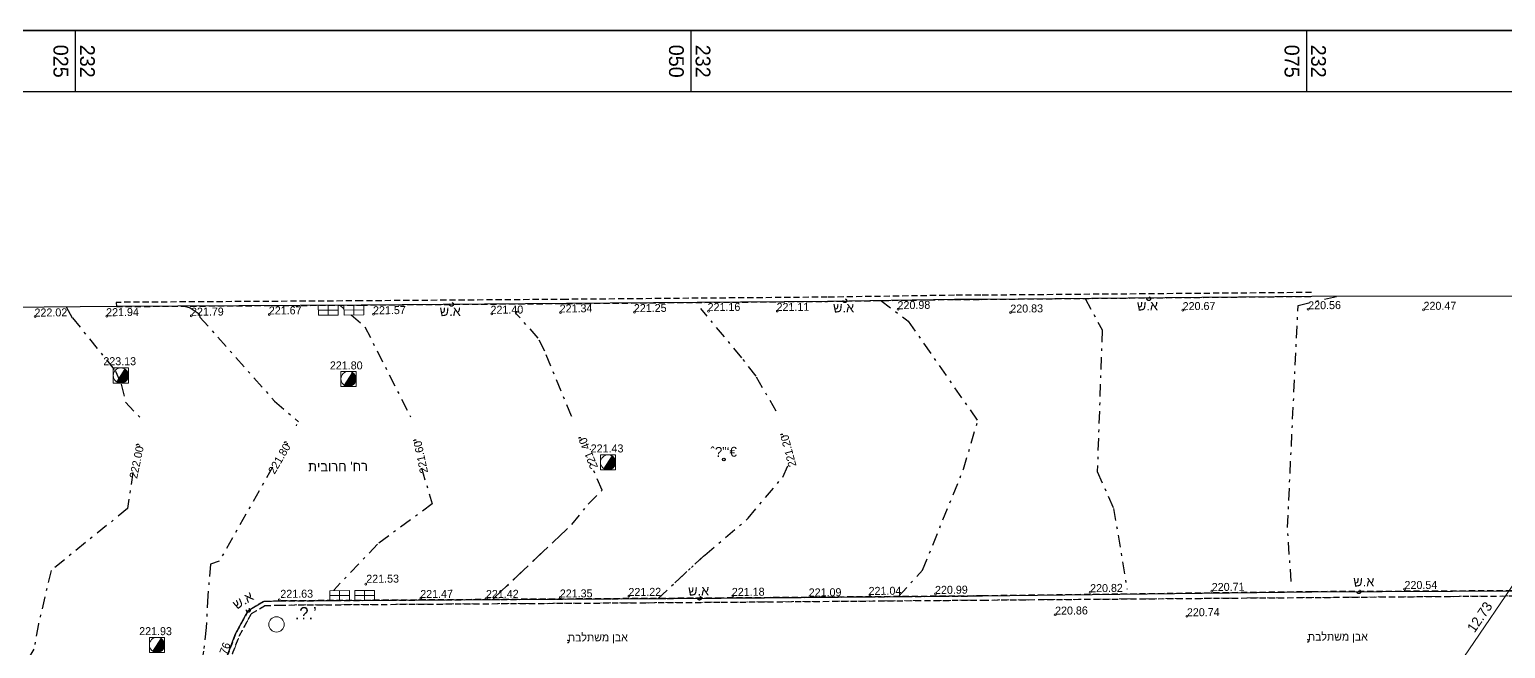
# Model space of a CAD drawing. Extents: x 231979 to 232154, y 632653 to 632930.
# Drawn here: x 232023.1 to 232083.1, y 632905.3 to 632930.4 of the extents above; entities that cross this region are included whole.
import ezdxf
from ezdxf.enums import TextEntityAlignment as Align

# ---------------------------------------------------------------- set-up
doc = ezdxf.new("R2010")
doc.units = 0
doc.header["$MEASUREMENT"] = 0
for name, pattern in [('DASHDOT', [1, 0.5, -0.25, 0, -0.25]), ('DIVIDE2', [0.625, 0.25, -0.125, 0, -0.125, 0, -0.125]), ('HIDDEN', [0.375, 0.25, -0.125])]:
    doc.linetypes.add(name, pattern=pattern)
for name, color, linetype in [('1201', 7, 'Continuous'), ('1202', 7, 'Continuous'), ('1506', 252, 'DASHDOT'), ('2421', 7, 'Continuous')]:
    doc.layers.add(name, color=color, linetype=linetype)
for name, color, linetype, lineweight in [('1502', 7, 'Continuous', 20), ('2401', 7, 'Continuous', 30), ('2402', 7, 'Continuous', 20), ('2404', 7, 'HIDDEN', 30), ('2407', 7, 'DIVIDE2', 20), ('4402', 1, 'Continuous', 20), ('4801T', 29, 'Continuous', 20), ('4804', 29, 'Continuous', 20), ('4903', 35, 'Continuous', 20)]:
    doc.layers.add(name, color=color, linetype=linetype, lineweight=lineweight)
doc.styles.add('GRID', font='txt')
doc.styles.add('hebtext', font='hebtxt.shx')
doc.styles.add('HEBTXT', font='hebtxt.shx')
doc.styles.add('MAVAT_HEBTXT', font='hebtxt.shx')

# ---------------------------------------------------------------- blocks, each defined once
blk = doc.blocks.new('*U1', base_point=(1.23, -0.05))
at = {"color": 0}
for points in [[(0.75, 0.98), (0.66, 1.04), (-0.48, -1.14), (-0.67, -1.04)], [(0.75, 0.98), (-0.48, -1.14), (-0.01, -1.23)], [(1.21, -0.2), (0.75, 0.98), (-0.01, -1.23)], [(1.14, 0.47), (1.04, 0.66), (0.75, 0.98), (0.91, 0.83)], [(1.21, -0.2), (1.23, -0.05), (0.75, 0.98), (1.14, 0.47)], [(1.23, -0.05), (1.23, 0.05), (1.14, 0.47), (1.2, 0.26)], [(-0.48, -1.14), (-0.27, -1.2), (-0.01, -1.23), (-0.06, -1.23)], [(-0.01, -1.23), (0.43, -1.15), (1.21, -0.2), (0.95, -0.78)], [(-0.01, -1.23), (0.01, -1.23), (0.43, -1.15), (0.23, -1.21)], [(0.43, -1.15), (0.63, -1.06), (0.95, -0.78), (0.8, -0.94)], [(0.95, -0.78), (1.07, -0.61), (1.21, -0.2), (1.16, -0.41)]]:
    blk.add_solid(points, dxfattribs=at)
blk = doc.blocks.new('4804')
at = {"layer": '4804'}
blk.add_lwpolyline([(1.23, -1.23), (1.23, 1.23), (-1.24, 1.23), (-1.24, -1.23)], close=True, dxfattribs=at)
blk.add_lwpolyline([(1.23, -0.05), (1.23, 0.05, 0.244643), (0.66, 1.04), (-0.67, -1.04, 0.141736), (-0.01, -1.23), (0.01, -1.23, 0.399207)], format="xyb", close=True, dxfattribs=at)
blk.add_lwpolyline([(0.66, 1.04), (-0.67, -1.04)], dxfattribs=at)
blk.add_circle((0, 0), 1.23, dxfattribs=at)
blk.add_blockref('*U1', (1.23, -0.05), dxfattribs=at)
at = {"style": 'hebtext', "flags": 1}
for tag, p in [('NAME', (3.6, 29.23)), ('COVER', (3.6, 18.7)), ('MATERIAL', (3.6, 8.17)), ('TL', (2.95, -2.37)), ('MANH_TYPE', (3.6, -2.37)), ('IL', (3.6, -12.9))]:
    blk.add_attdef(tag, p, '', height=1.3, dxfattribs=at)
at = {"style": 'hebtext'}
blk.add_attdef('NUMBER', (-0.02, 2.23), '', height=1.3, dxfattribs=at)
blk = doc.blocks.new('4402')
at = {"layer": '4402'}
blk.add_circle((0, 0), 1.25, dxfattribs=at)
at = {"style": 'hebtext'}
for tag, p in [('NUMBER', (1.93, -0.59)), ('NAME', (1.93, -3.02))]:
    blk.add_attdef(tag, p, '', height=1.3, dxfattribs=at)
blk = doc.blocks.new('4903')
at = {"layer": '4903'}
blk.add_lwpolyline([(2, 1), (-2, 1), (-2, -1), (2, -1)], close=True, dxfattribs=at)
for points in [[(-2, 0), (2, 0)], [(0, 1), (0, -1)]]:
    blk.add_lwpolyline(points, dxfattribs=at)
at = {"style": 'hebtext', "flags": 1}
for tag, p in [('TL', (3.09, 26.54)), ('PIT_THIC', (3.09, 16.99)), ('DEPTH', (3.09, 7.43)), ('STRESS', (3.09, -2.12)), ('PIT_TYPE', (3.29, -2.12)), ('WIDTH', (3.09, -11.67))]:
    blk.add_attdef(tag, p, '', height=1.3, dxfattribs=at)
at = {"style": 'hebtext'}
blk.add_attdef('NUMBER', (-0.27, 1.85), '', height=1.3, dxfattribs=at)
blk = doc.blocks.new('2404')
at = {"color": 2}
blk.add_circle((0, 0), 0.075, dxfattribs=at)
at = {"style": 'hebtext'}
blk.add_attdef('COVER_TYPE', (-1.984, 0.57), '', height=0.39, dxfattribs=at)
blk = doc.blocks.new('2401')
at = {"color": 2}
blk.add_circle((0, 0), 0.25, dxfattribs=at)
at = {"style": 'hebtext'}
blk.add_attdef('COVER_TYPE', (-10, 1), '', height=1.3, dxfattribs=at)
blk = doc.blocks.new('2402')
at = {"style": 'HEBTXT'}
blk.add_attdef('STREET-NAME', text='', height=3, dxfattribs=at).set_placement((0, 1), align=Align.CENTER)
at = {"layer": '2421', "style": 'HEBTXT'}
blk.add_attdef('STREET-CODE', text='', height=2, dxfattribs=at).set_placement((0, -3), align=Align.CENTER)
blk = doc.blocks.new('2407')
at = {"color": 2}
blk.add_circle((0, 0), 0.25, dxfattribs=at)
at = {"style": 'hebtext'}
blk.add_attdef('COVER_TYPE', (-10, 1), '', height=1.3, dxfattribs=at)
blk = doc.blocks.new('1502')
blk.add_circle((0, 0), 0.15)
at = {"style": 'hebtext'}
for tag, p in [('METER', (-10.33, 0)), ('CENTIMETER', (1, 0))]:
    blk.add_attdef(tag, p, '', height=1.3, dxfattribs=at)
at = {"style": 'hebtext', "flags": 1}
blk.add_attdef('HEIGHT', (1, 0), '', height=1.3, dxfattribs=at)
blk = doc.blocks.new('1506')
at = {"color": 2}
blk.add_circle((0, 0), 0.25, dxfattribs=at)
at = {"color": 2, "style": 'hebtext'}
blk.add_attdef('HEIGHT', (-5.33, -1), '', height=1.3, dxfattribs=at)

msp = doc.modelspace()

# ---------------------------------------------------------------- linework, layer by layer
at = {"layer": '1201'}
for p, q in [((232025, 632927.888), (232025, 632930.388)), ((232050, 632927.888), (232050, 632930.388)), ((232075, 632927.888), (232075, 632930.388))]:
    msp.add_line(p, q, dxfattribs=at)
msp.add_lwpolyline([(231981.511, 632655.388), (232143.369, 632655.388), (232143.369, 632927.888), (231981.511, 632927.888)], close=True, dxfattribs=at)
msp.add_lwpolyline([(231981.511, 632655.388), (232143.369, 632655.388), (232143.369, 632927.888), (231981.511, 632927.888), (231981.511, 632655.388)], dxfattribs=at)
at = {"layer": '1202', "const_width": 0.075}
msp.add_lwpolyline([(231979.011, 632652.888), (232145.869, 632652.888), (232145.869, 632930.388), (231979.011, 632930.388), (231979.011, 632652.888)], dxfattribs=at)
at = {"layer": '1506'}
for points, elevation in [([(232065.998, 632919.505), (232066.694, 632918.223), (232066.493, 632912.474), (232067.158, 632910.98), (232067.704, 632907.694)], 220.8), ([(232074.37, 632908.013), (232074.217, 632910.201), (232074.652, 632919.223), (232076.248, 632919.597)], 220.6), ([(232024.616, 632919.157), (232024.867, 632918.72), (232026.622, 632916.555), (232026.851, 632916.019), (232027.021, 632915.297), (232027.757, 632914.516)], 222), ([(232029.427, 632919.192), (232029.657, 632919.124), (232030.021, 632918.876), (232030.05, 632918.75), (232033.08, 632915.331), (232034.051, 632914.496)], 221.8), ([(232035.733, 632919.231), (232035.9, 632919.086)], 221.6), ([(232045.132, 632914.751), (232045.143, 632914.722), (232044.054, 632917.368), (232043.792, 632917.895), (232042.921, 632918.856), (232042.91, 632918.871), (232042.871, 632918.935), (232043.016, 632918.985)], 221.4), ([(232045.132, 632914.751), (232045.143, 632914.722), (232044.054, 632917.368), (232043.792, 632917.895), (232042.921, 632918.856), (232042.91, 632918.871), (232042.871, 632918.935), (232043.016, 632918.985)], 221.4), ([(232053.451, 632914.922), (232052.633, 632916.348), (232052.055, 632917.099), (232050.39, 632919.099)], 221.2), ([(232053.451, 632914.922), (232052.633, 632916.348), (232052.055, 632917.099), (232050.39, 632919.099)], 221.2), ([(232057.699, 632919.418), (232058.743, 632918.642), (232058.814, 632918.586), (232061.638, 632914.529)], 221), ([(232057.699, 632919.418), (232058.743, 632918.642), (232058.814, 632918.586), (232061.638, 632914.529)], 221), ([(232057.699, 632919.418), (232058.743, 632918.642), (232058.814, 632918.586), (232061.638, 632914.529)], 221), ([(232057.699, 632919.418), (232058.743, 632918.642), (232058.814, 632918.586), (232061.638, 632914.529)], 221), ([(232057.699, 632919.418), (232058.743, 632918.642), (232058.814, 632918.586), (232061.638, 632914.529)], 221), ([(232036.193, 632918.834), (232036.744, 632918.358), (232038.601, 632914.696)], 221.6), ([(232033.969, 632914.328), (232033.985, 632914.379)], 221.8), ([(232033.969, 632914.328), (232033.985, 632914.379)], 221.8), ([(232033.969, 632914.328), (232033.985, 632914.379)], 221.8), ([(232033.969, 632914.328), (232033.985, 632914.379)], 221.8), ([(232033.969, 632914.328), (232033.985, 632914.379)], 221.8), ([(232058.417, 632907.397), (232059.397, 632908.47), (232061.061, 632912.571), (232061.638, 632914.529)], 221), ([(232027.321, 632912.442), (232027.112, 632910.973), (232024.001, 632908.453), (232023.492, 632906.286), (232023.306, 632905.256), (232021.9, 632903.021), (232022.298, 632901.862), (232022.953, 632900.547)], 222), ([(232033.003, 632912.653), (232030.831, 632908.835), (232030.474, 632908.717), (232030.376, 632907.443), (232030.306, 632906.135), (232030.196, 632905.184), (232030.015, 632904.033), (232029.986, 632903.871), (232030.435, 632903.033)], 221.8), ([(232039.042, 632912.622), (232039.485, 632911.165), (232037.267, 632909.527), (232035.494, 632907.676), (232035.49, 632907.637)], 221.6), ([(232041.96, 632907.308), (232045.15, 632910.318), (232045.822, 632911.149), (232046.382, 632911.724), (232045.905, 632912.815), (232045.918, 632912.782)], 221.4), ([(232042.219, 632907.553), (232045.15, 632910.318), (232045.822, 632911.149), (232046.382, 632911.724), (232045.905, 632912.815), (232045.918, 632912.782)], 221.4), ([(232048.654, 632907.321), (232050.552, 632909.081), (232052.311, 632910.575), (232053.718, 632912.252), (232053.994, 632912.873)], 221.2), ([(232049.342, 632907.959), (232050.552, 632909.081), (232052.311, 632910.575), (232053.718, 632912.252), (232053.994, 632912.873)], 221.2), ([(232035.443, 632907.237), (232035.443, 632907.236)], 221.6)]:
    msp.add_lwpolyline(points, dxfattribs=dict(at, elevation=elevation))
at = {"layer": '2401'}
for points in [[(232092.95, 632919.592), (232075.203, 632919.587), (232061.788, 632919.467), (232060.697, 632919.462), (232055.532, 632919.386), (232044.934, 632919.297), (232036.6, 632919.236), (232026.654, 632919.175), (232004.582, 632918.976)], [(232027.833, 632813.692), (232027.825, 632821.227), (232027.818, 632827.924), (232027.815, 632831.188), (232027.807, 632838.572), (232027.801, 632844.468), (232027.792, 632853.282), (232027.782, 632865.402), (232027.798, 632878.106), (232027.813, 632894.514), (232028.426, 632897.052), (232029.957, 632901.694), (232030.687, 632903.738), (232031.498, 632905.882), (232032.013, 632906.825), (232032.635, 632907.199), (232033.281, 632907.222), (232051.222, 632907.338), (232061.836, 632907.425), (232075.206, 632907.594), (232092.335, 632907.674)]]:
    msp.add_lwpolyline(points, dxfattribs=at)
at = {"layer": '2404'}
for points in [[(232075.196, 632919.745), (232061.763, 632919.635), (232060.695, 632919.632), (232055.53, 632919.556), (232044.932, 632919.467), (232036.598, 632919.406), (232026.653, 632919.345), (232026.654, 632919.175), (232036.6, 632919.236), (232044.934, 632919.297), (232055.532, 632919.386), (232060.697, 632919.462), (232061.788, 632919.467), (232075.203, 632919.587)], [(232031.498, 632905.882), (232030.687, 632903.738), (232029.957, 632901.694), (232028.426, 632897.052), (232027.813, 632894.514), (232027.798, 632878.106), (232027.782, 632865.402), (232027.952, 632865.402), (232027.968, 632878.106), (232027.983, 632894.494), (232028.59, 632897.005), (232030.118, 632901.639), (232030.847, 632903.68), (232031.653, 632905.811), (232032.14, 632906.703), (232032.685, 632907.03), (232033.285, 632907.052), (232051.223, 632907.168), (232061.837, 632907.255), (232092.377, 632907.495)], [(232092.335, 632907.674), (232075.206, 632907.594), (232061.836, 632907.425), (232051.222, 632907.338), (232033.281, 632907.222), (232032.635, 632907.199), (232032.013, 632906.825), (232031.498, 632905.882), (232030.687, 632903.738), (232029.957, 632901.694), (232028.426, 632897.052), (232027.813, 632894.514)]]:
    msp.add_lwpolyline(points, dxfattribs=at)
msp.add_lwpolyline([(232033.281, 632907.222), (232051.222, 632907.338), (232061.836, 632907.425), (232051.222, 632907.338)], close=True, dxfattribs=at)
at = {"layer": '2407'}
msp.add_lwpolyline([(232031.156, 632904.496), (232031.653, 632905.811), (232032.14, 632906.703), (232032.685, 632907.03), (232033.285, 632907.052), (232051.223, 632907.168), (232061.837, 632907.255), (232092.377, 632907.495), (232092.397, 632904.993), (232070.81, 632904.859), (232070.835, 632903.593), (232064.169, 632903.525), (232064.207, 632904.806), (232061.857, 632904.782), (232045.895, 632904.605), (232039.036, 632904.53)], close=True, dxfattribs=at)
at = {"layer": '4804'}
msp.add_line((232086.566, 632912.574), (232079.41, 632902.04), dxfattribs=at)

# ---------------------------------------------------------------- block references
at = {"layer": '1502'}
ref = msp.add_blockref('1502', (232023.355, 632918.767, 222.02), dxfattribs=dict(at, xscale=0.25, yscale=0.25, zscale=0.25))
ref.add_attrib('HEIGHT', '222.02', (232023.332, 632918.767, 222.02), dxfattribs={"layer": '0', "height": 0.325, "rotation": 0.5174, "style": 'hebtext'})
ref = msp.add_blockref('1502', (232026.268, 632918.782, 221.942), dxfattribs=dict(at, xscale=0.25, yscale=0.25, zscale=0.25))
ref.add_attrib('HEIGHT', '221.94', (232026.241, 632918.781, 221.942), dxfattribs={"layer": '0', "height": 0.325, "rotation": 0.5174, "style": 'hebtext'})
ref = msp.add_blockref('1502', (232029.698, 632918.801, 221.793), dxfattribs=dict(at, xscale=0.25, yscale=0.25, zscale=0.25))
ref.add_attrib('HEIGHT', '221.79', (232029.687, 632918.801, 221.793), dxfattribs={"layer": '0', "height": 0.325, "rotation": 0.34889, "style": 'hebtext'})
ref = msp.add_blockref('1502', (232032.867, 632918.852, 221.667), dxfattribs=dict(at, xscale=0.25, yscale=0.25, zscale=0.25))
ref.add_attrib('HEIGHT', '221.67', (232032.848, 632918.852, 221.667), dxfattribs={"layer": '0', "height": 0.325, "rotation": 0.34889, "style": 'hebtext'})
ref = msp.add_blockref('1502', (232037.099, 632918.861, 221.571), dxfattribs=dict(at, xscale=0.25, yscale=0.25, zscale=0.25))
ref.add_attrib('HEIGHT', '221.57', (232037.08, 632918.861, 221.571), dxfattribs={"layer": '0', "height": 0.325, "rotation": 0.42167, "style": 'hebtext'})
ref = msp.add_blockref('1502', (232041.898, 632918.882, 221.399), dxfattribs=dict(at, xscale=0.25, yscale=0.25, zscale=0.25))
ref.add_attrib('HEIGHT', '221.40', (232041.852, 632918.881, 221.399), dxfattribs={"layer": '0', "height": 0.325, "rotation": 0.42167, "style": 'hebtext'})
ref = msp.add_blockref('1502', (232044.687, 632918.934, 221.339), dxfattribs=dict(at, xscale=0.25, yscale=0.25, zscale=0.25))
ref.add_attrib('HEIGHT', '221.34', (232044.66, 632918.933, 221.339), dxfattribs={"layer": '0', "height": 0.325, "rotation": 0.48229, "style": 'hebtext'})
ref = msp.add_blockref('1502', (232047.694, 632918.948, 221.251), dxfattribs=dict(at, xscale=0.25, yscale=0.25, zscale=0.25))
ref.add_attrib('HEIGHT', '221.25', (232047.675, 632918.948, 221.251), dxfattribs={"layer": '0', "height": 0.325, "rotation": 0.48229, "style": 'hebtext'})
ref = msp.add_blockref('1502', (232050.704, 632918.99, 221.158), dxfattribs=dict(at, xscale=0.25, yscale=0.25, zscale=0.25))
ref.add_attrib('HEIGHT', '221.16', (232050.669, 632918.989, 221.158), dxfattribs={"layer": '0', "height": 0.325, "rotation": 0.48229, "style": 'hebtext'})
ref = msp.add_blockref('1502', (232053.497, 632918.992, 221.112), dxfattribs=dict(at, xscale=0.25, yscale=0.25, zscale=0.25))
ref.add_attrib('HEIGHT', '221.11', (232053.47, 632918.992, 221.112), dxfattribs={"layer": '0', "height": 0.325, "rotation": 0.48229, "style": 'hebtext'})
ref = msp.add_blockref('1502', (232058.407, 632919.065, 220.976), dxfattribs=dict(at, xscale=0.25, yscale=0.25, zscale=0.25))
ref.add_attrib('HEIGHT', '220.98', (232058.384, 632919.065, 220.976), dxfattribs={"layer": '0', "height": 0.325, "rotation": 0.84114, "style": 'hebtext'})
ref = msp.add_blockref('1502', (232062.963, 632918.928, 220.828), dxfattribs=dict(at, xscale=0.25, yscale=0.25, zscale=0.25))
ref.add_attrib('HEIGHT', '220.83', (232062.963, 632918.928, 220.828), dxfattribs={"layer": '0', "height": 0.325, "rotation": 0.51556, "style": 'hebtext'})
ref = msp.add_blockref('1502', (232069.963, 632919.027, 220.671), dxfattribs=dict(at, xscale=0.25, yscale=0.25, zscale=0.25))
ref.add_attrib('HEIGHT', '220.67', (232069.963, 632919.027, 220.671), dxfattribs={"layer": '0', "height": 0.325, "rotation": 0.51556, "style": 'hebtext'})
ref = msp.add_blockref('1502', (232075.062, 632919.062, 220.559), dxfattribs=dict(at, xscale=0.25, yscale=0.25, zscale=0.25))
ref.add_attrib('HEIGHT', '220.56', (232075.062, 632919.062, 220.559), dxfattribs={"layer": '0', "height": 0.325, "rotation": 0.51556, "style": 'hebtext'})
ref = msp.add_blockref('1502', (232079.744, 632919.043, 220.472), dxfattribs=dict(at, xscale=0.25, yscale=0.25, zscale=0.25))
ref.add_attrib('HEIGHT', '220.47', (232079.744, 632919.043, 220.472), dxfattribs={"layer": '0', "height": 0.325, "rotation": 0.01444, "style": 'hebtext'})
ref = msp.add_blockref('1502', (232036.781, 632907.899, 221.526), dxfattribs=dict(at, xscale=0.25, yscale=0.25, zscale=0.25))
ref.add_attrib('HEIGHT', '221.53', (232036.805, 632907.956, 221.526), dxfattribs={"layer": '0', "height": 0.325, "rotation": 0.36818, "style": 'hebtext'})
ref = msp.add_blockref('1502', (232033.271, 632907.265, 221.634), dxfattribs=dict(at, xscale=0.25, yscale=0.25, zscale=0.25))
ref.add_attrib('HEIGHT', '221.63', (232033.315, 632907.345, 221.634), dxfattribs={"layer": '0', "height": 0.325, "rotation": 0.36818, "style": 'hebtext'})
ref = msp.add_blockref('1502', (232039.017, 632907.338, 221.468), dxfattribs=dict(at, xscale=0.25, yscale=0.25, zscale=0.25))
ref.add_attrib('HEIGHT', '221.47', (232038.998, 632907.338, 221.468), dxfattribs={"layer": '0', "height": 0.325, "rotation": 0.36818, "style": 'hebtext'})
ref = msp.add_blockref('1502', (232041.685, 632907.338, 221.418), dxfattribs=dict(at, xscale=0.25, yscale=0.25, zscale=0.25))
ref.add_attrib('HEIGHT', '221.42', (232041.666, 632907.338, 221.418), dxfattribs={"layer": '0', "height": 0.325, "rotation": 0.36818, "style": 'hebtext'})
ref = msp.add_blockref('1502', (232044.684, 632907.359, 221.349), dxfattribs=dict(at, xscale=0.25, yscale=0.25, zscale=0.25))
ref.add_attrib('HEIGHT', '221.35', (232044.665, 632907.359, 221.349), dxfattribs={"layer": '0', "height": 0.325, "rotation": 0.36818, "style": 'hebtext'})
ref = msp.add_blockref('1502', (232047.472, 632907.419, 221.221), dxfattribs=dict(at, xscale=0.25, yscale=0.25, zscale=0.25))
ref.add_attrib('HEIGHT', '221.22', (232047.453, 632907.419, 221.221), dxfattribs={"layer": '0', "height": 0.325, "rotation": 0.36818, "style": 'hebtext'})
ref = msp.add_blockref('1502', (232051.695, 632907.423, 221.175), dxfattribs=dict(at, xscale=0.25, yscale=0.25, zscale=0.25))
ref.add_attrib('HEIGHT', '221.18', (232051.653, 632907.423, 221.175), dxfattribs={"layer": '0', "height": 0.325, "rotation": 0.36818, "style": 'hebtext'})
ref = msp.add_blockref('1502', (232054.813, 632907.402, 221.085), dxfattribs=dict(at, xscale=0.25, yscale=0.25, zscale=0.25))
ref.add_attrib('HEIGHT', '221.09', (232054.775, 632907.401, 221.085), dxfattribs={"layer": '0', "height": 0.325, "rotation": 0.46937, "style": 'hebtext'})
ref = msp.add_blockref('1502', (232057.261, 632907.463, 221.042), dxfattribs=dict(at, xscale=0.25, yscale=0.25, zscale=0.25))
ref.add_attrib('HEIGHT', '221.04', (232057.208, 632907.463, 221.042), dxfattribs={"layer": '0', "height": 0.325, "rotation": 0.46937, "style": 'hebtext'})
ref = msp.add_blockref('1502', (232059.92, 632907.505, 220.987), dxfattribs=dict(at, xscale=0.25, yscale=0.25, zscale=0.25))
ref.add_attrib('HEIGHT', '220.99', (232059.905, 632907.505, 220.987), dxfattribs={"layer": '0', "height": 0.325, "rotation": 0.46937, "style": 'hebtext'})
ref = msp.add_blockref('1502', (232066.205, 632907.573, 220.821), dxfattribs=dict(at, xscale=0.25, yscale=0.25, zscale=0.25))
ref.add_attrib('HEIGHT', '220.82', (232066.205, 632907.573, 220.821), dxfattribs={"layer": '0', "height": 0.325, "rotation": 0.72369, "style": 'hebtext'})
ref = msp.add_blockref('1502', (232071.145, 632907.619, 220.711), dxfattribs=dict(at, xscale=0.25, yscale=0.25, zscale=0.25))
ref.add_attrib('HEIGHT', '220.71', (232071.145, 632907.619, 220.711), dxfattribs={"layer": '0', "height": 0.325, "rotation": 0.72369, "style": 'hebtext'})
ref = msp.add_blockref('1502', (232078.972, 632907.702, 220.541), dxfattribs=dict(at, xscale=0.25, yscale=0.25, zscale=0.25))
ref.add_attrib('HEIGHT', '220.54', (232078.972, 632907.702, 220.541), dxfattribs={"layer": '0', "height": 0.325, "rotation": 0.26749, "style": 'hebtext'})
ref = msp.add_blockref('1502', (232064.781, 632906.662, 220.86), dxfattribs=dict(at, xscale=0.25, yscale=0.25, zscale=0.25))
ref.add_attrib('HEIGHT', '220.86', (232064.781, 632906.662, 220.86), dxfattribs={"layer": '0', "height": 0.325, "rotation": 0.44992, "style": 'hebtext'})
ref = msp.add_blockref('1502', (232070.135, 632906.595, 220.738), dxfattribs=dict(at, xscale=0.25, yscale=0.25, zscale=0.25))
ref.add_attrib('HEIGHT', '220.74', (232070.135, 632906.595, 220.738), dxfattribs={"layer": '0', "height": 0.325, "rotation": 0.44992, "style": 'hebtext'})
ref = msp.add_blockref('1502', (232030.837, 632904.231, 221.765), dxfattribs=dict(at, xscale=0.25, yscale=0.25, zscale=0.25))
ref.add_attrib('HEIGHT', '221.76', (232030.833, 632904.22, 221.765), dxfattribs={"layer": '0', "height": 0.325, "rotation": 69.28527, "style": 'hebtext'})
at = {"layer": '1506', "xscale": 0.25, "yscale": 0.25, "zscale": 0.25}
for p, rotation, values in [((232045.491, 632913.798, 221.4), 112, {'HEIGHT': '221.40'}), ((232053.692, 632913.933, 221.2), 105, {'HEIGHT': '221.20'}), ((232027.528, 632913.524, 222), 78, {'HEIGHT': '222.00'}), ((232033.531, 632913.621, 221.8), 59.99999999999999, {'HEIGHT': '221.80'}), ((232033.531, 632913.621, 221.8), 59.99999999999999, {'HEIGHT': '221.80'}), ((232038.793, 632913.696, 221.6), 102, {'HEIGHT': '221.60'}), ((232038.793, 632913.696, 221.6), 102, {'HEIGHT': '221.60'})]:
    msp.add_blockref('1506', p, dxfattribs=dict(at, rotation=rotation)).add_auto_attribs(values)
at = {"layer": '2401', "lineweight": 0}
ref = msp.add_blockref('2401', (232051.326, 632912.964), dxfattribs=dict(at, xscale=0.2000000000015927, yscale=0.2000000000015927, zscale=0.2000000000015927, rotation=48.60436385622909))
ref.add_attrib('NAME', 'ˆ\x8c”‘€', dxfattribs={"layer": '0', "height": 0.4, "rotation": 0.50521, "style": 'MAVAT_HEBTXT'}).set_placement((232051.323, 632913.282), align=Align.MIDDLE)
at = {"layer": '2402'}
ref = msp.add_blockref('2402', (232035.227, 632913.313), dxfattribs=dict(at, rotation=0.3488890026857449))
ref.add_attrib('STREET-NAME', " תיבורח 'חר", (232034.299, 632912.477), dxfattribs={"height": 0.39, "rotation": 0.34889, "style": 'hebtext'})
at = {"layer": '2404'}
ref = msp.add_blockref('2404', (232056.242, 632919.412, 502.174), dxfattribs=dict(at, rotation=0.841137751720998))
ref.add_attrib('COVER_TYPE', 'ש.א', (232055.768, 632918.932, 502.174), dxfattribs={"layer": '0', "height": 0.39, "rotation": 0.84114, "style": 'hebtext'})
ref = msp.add_blockref('2404', (232068.584, 632919.492, 502.174), dxfattribs=dict(at, rotation=0.841137751720998))
ref.add_attrib('COVER_TYPE', 'ש.א', (232068.109, 632919.011, 502.174), dxfattribs={"layer": '0', "height": 0.39, "rotation": 0.84114, "style": 'hebtext'})
ref = msp.add_blockref('2404', (232040.266, 632919.265, 502.174), dxfattribs=dict(at, rotation=0.841137751720998))
ref.add_attrib('COVER_TYPE', 'ש.א', (232039.791, 632918.785, 502.174), dxfattribs={"layer": '0', "height": 0.39, "rotation": 0.84114, "style": 'hebtext'})
ref = msp.add_blockref('2404', (232077.117, 632907.591, 502.174), dxfattribs=dict(at, rotation=0.2674867517210103))
ref.add_attrib('COVER_TYPE', 'ש.א', (232076.895, 632907.806, 502.174), dxfattribs={"layer": '0', "height": 0.39, "rotation": 0.26749, "style": 'hebtext'})
ref = msp.add_blockref('2404', (232032.016, 632906.842, 502.174), dxfattribs=dict(at, rotation=31.00651875172105))
ref.add_attrib('COVER_TYPE', 'ש.א', (232031.534, 632906.857, 502.174), dxfattribs={"layer": '0', "height": 0.39, "rotation": 31.00652, "style": 'hebtext'})
ref = msp.add_blockref('2404', (232050.336, 632907.332), dxfattribs=dict(at, rotation=0.3681827517210767))
ref.add_attrib('COVER_TYPE', 'ש.א', (232049.879, 632907.436), dxfattribs={"layer": '0', "height": 0.39, "rotation": 0.36818, "style": 'hebtext'})
at = {"layer": '2407'}
ref = msp.add_blockref('2407', (232044.992, 632905.572), dxfattribs=dict(at, xscale=0.2000000000014797, yscale=0.2000000000014797, zscale=0.2000000000014797, rotation=312.8264145964731))
ref.add_attrib('NAME', 'תבלתשמ ןבא', (232044.992, 632905.572), dxfattribs={"layer": '0', "height": 0.32, "rotation": 0.29487, "style": 'MAVAT_HEBTXT'})
ref = msp.add_blockref('2407', (232075.045, 632905.6), dxfattribs=dict(at, xscale=0.2000000000014797, yscale=0.2000000000014797, zscale=0.2000000000014797, rotation=312.8264145964731))
ref.add_attrib('NAME', 'תבלתשמ ןבא', (232075.045, 632905.6), dxfattribs={"layer": '0', "height": 0.32, "rotation": 0.29487, "style": 'MAVAT_HEBTXT'})
at = {"layer": '4402'}
ref = msp.add_blockref('4402', (232033.16, 632906.266, 223.25), dxfattribs=dict(at, xscale=0.25, yscale=0.25, zscale=0.25))
ref.add_attrib('NAME', '.\x9a.’', dxfattribs={"layer": '0', "height": 0.5, "style": 'MAVAT_HEBTXT'}).set_placement((232034.347, 632906.723, 223.25), align=Align.MIDDLE)
at = {"layer": '4804'}
ref = msp.add_blockref('4804', (232026.837, 632916.375, 223.13), dxfattribs=dict(at, xscale=0.25, yscale=0.25, zscale=0.25))
ref.add_attrib('TL', '223.13', (232026.126, 632916.793, 223.13), dxfattribs={"layer": '0', "height": 0.325, "style": 'hebtext'})
ref = msp.add_blockref('4804', (232036.08, 632916.234, 221.8), dxfattribs=dict(at, xscale=0.25, yscale=0.25, zscale=0.25))
ref.add_attrib('TL', '221.80', (232035.327, 632916.622, 221.8), dxfattribs={"layer": '0', "height": 0.325, "style": 'hebtext'})
ref = msp.add_blockref('4804', (232046.624, 632912.847, 221.43), dxfattribs=dict(at, xscale=0.25, yscale=0.25, zscale=0.25))
ref.add_attrib('TL', '221.43', (232045.919, 632913.251, 221.43), dxfattribs={"layer": '0', "height": 0.325, "style": 'hebtext'})
ref = msp.add_blockref('4804', (232028.304, 632905.434, 221.926), dxfattribs=dict(at, xscale=0.25, yscale=0.25, zscale=0.25))
ref.add_attrib('TL', '221.93', (232027.582, 632905.83, 221.926), dxfattribs={"layer": '0', "height": 0.325, "style": 'hebtext'})
at = {"layer": '4903', "xscale": 0.2000000000265713, "yscale": 0.2000000000265713, "zscale": 0.2000000000265713, "rotation": 180.3528631755708}
for p in [(232035.258, 632919.028), (232036.301, 632919.034), (232035.72, 632907.438), (232036.736, 632907.445)]:
    msp.add_blockref('4903', p, dxfattribs=at)

# ---------------------------------------------------------------- texts
at = {"layer": '1201', "style": 'GRID'}
for s, p in [('025', (232024.7, 632929.138)), ('050', (232049.7, 632929.138)), ('075', (232074.7, 632929.138))]:
    msp.add_text(s, height=0.6, rotation=270, dxfattribs=at).set_placement(p, align=Align.TOP_CENTER)
for p in [(232025, 632929.138), (232050, 632929.138), (232075, 632929.138)]:
    msp.add_text('232', height=0.6, rotation=270, dxfattribs=at).set_placement(p, align=Align.BOTTOM_CENTER)
at = {"layer": '4801T', "style": 'hebtext'}
msp.add_text('12.73', height=0.4, rotation=55.80726, dxfattribs=at).set_placement((232082.191, 632906.454, 234.924), align=Align.CENTER)

doc.saveas('drawing.dxf')
